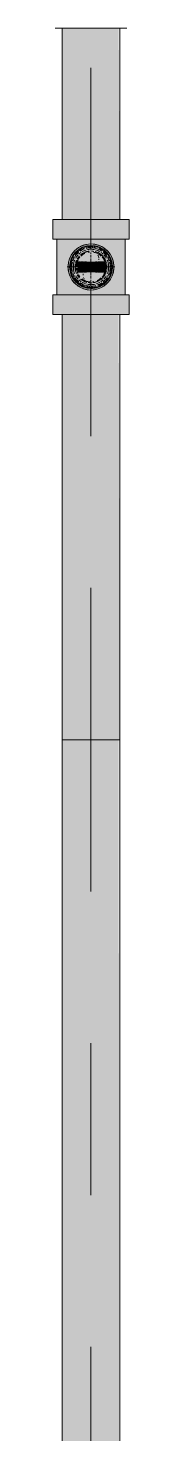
# Model space of a CAD drawing. Header units: millimetres. Extents: x -4000 to 187956, y -58990 to 162485.
# Drawn here: x 14210 to 14290, y 45480 to 46950 of the extents above; entities that cross this region are included whole.
import ezdxf

# ---------------------------------------------------------------- set-up
doc = ezdxf.new("R2010")
doc.units = ezdxf.units.MM
doc.linetypes.add('Dash 1_16_', pattern=[317.5, 158.75, -158.75])
for name, color, linetype, lineweight in [('F-SPRN', 3, 'Continuous', 9), ('P-PIPE', 3, 'Continuous', 9), ('P-PIPE-CNTR', 3, 'Continuous', 9)]:
    doc.layers.add(name, color=color, linetype=linetype, lineweight=lineweight)

# ---------------------------------------------------------------- blocks, each defined once
blk = doc.blocks.new('Sprinkler_Up - DN20-V14-FFS - TANG 1')
at = {"layer": 'F-SPRN', "transparency": 33554534}
for points in [[(-13.5, 0), (-3.9, 0.7), (-1.7, 2.9), (-1.2, 3.5), (-0.6, 4), (0.6, 4), (1.2, 3.5), (1.7, 2.9), (4.6, 0), (22.2, 0), (18, 13.1), (6.9, 21.2), (-6.9, 21.2), (-18, 13.1), (-22.2, 0)], [(0, -16.7), (4.3, -16.1), (11.8, -11.8), (16.1, -4.3), (16.1, 4.3), (11.8, 11.8), (8.3, 14.4), (0, 16.7), (-4.3, 16.1), (-11.8, 11.8), (-16.1, 4.3), (-16.1, -4.3), (-11.8, -11.8), (-8.3, -14.4)], [(0, -15.6), (7.8, -13.5), (13.5, -7.8), (15.1, -4), (15.1, 4), (13.5, 7.8), (7.8, 13.5), (0, 15.6), (-7.8, 13.5), (-11, 11), (-15.1, 4), (-15.1, -4), (-11, -11), (-7.8, -13.5)], [(0, -21.2), (6.9, -21.2), (18, -13.1), (22.2, 0), (3.9, -0.7), (1.7, -2.9), (1.2, -3.5), (0.6, -4), (-0.6, -4), (-1.2, -3.5), (-1.7, -2.9), (-4.6, 0), (-22.2, 0), (-18, -13.1), (-6.9, -21.2)], [(-10.9, -5.5), (-10.9, 5.4), (-14.5, 5.4), (-14.5, -5.5)], [(-7.7, -5.5), (-7.7, 5.4), (-10.9, 5.4), (-10.9, -5.5)], [(0, -5.5), (0, 5.4), (-7.7, 5.4), (-7.7, -5.5)], [(0, 0), (5.7, 0), (2.9, 4.9), (-2.9, 4.9), (-5.7, 0)], [(-2.9, -4.9), (2.9, -4.9), (5.7, 0), (-5.7, 0)], [(-4.6, 0), (4.6, 0), (0, 4.6)], [(0, -4.6), (4.6, 0), (-4.6, 0)], [(0, -2.6), (1.3, 0), (-1.8, 0)], [(-1.3, 0), (1.8, 0), (0, 2.6)], [(7.7, -5.5), (7.7, 5.4), (0, 5.4), (0, -5.5)], [(10.9, -5.5), (10.9, 5.4), (7.7, 5.4), (7.7, -5.5)], [(14.5, -5.5), (14.5, 5.4), (10.9, 5.4), (10.9, -5.5)]]:
    blk.add_hatch(color=1, dxfattribs=at).paths.add_polyline_path(points)
at = {"layer": 'F-SPRN', "color": 1}
for p, q in [((-11.5, 5.4), (-14.5, 5.4)), ((-14.5, 5.4), (-11.3, 5.4)), ((-14.5, 5.4), (-14.5, 3.7)), ((-14.5, 3.3), (-14.5, 0)), ((-11.5, 5.4), (-11.5, 4)), ((-10.9, 1.9), (-10.9, 3.6)), ((-10.8, 5.4), (-8, 5.4)), ((-8.1, 5.4), (-10.8, 5.4)), ((-8.1, 5.4), (-8.1, 2.8)), ((-8.1, 2.5), (-8.1, 0.7)), ((-7.7, 4.8), (-7.7, 2.7)), ((-7.7, 4.8), (-7.7, 2.7)), ((-7.7, 2.1), (-7.7, 0.5)), ((-7.7, 2.1), (-7.7, 0.5)), ((-6.7, 5.4), (-4.7, 5.4)), ((-5.8, 3.8), (-5.8, 2.2)), ((-2.1, 0), (-2.1, 0)), ((-2.1, 0), (-2.1, -0.1)), ((0, 2.1), (-0.1, 2.1)), ((2.1, 0), (2.1, 0.1)), ((2.1, 0), (2.1, 0)), ((4.7, 5.4), (6.5, 5.4)), ((7.7, 5.4), (10.8, 5.4)), ((7.7, 5.2), (7.7, 2.7)), ((7.7, 5.2), (7.7, 2.7)), ((7.7, 2.3), (7.7, 0.5)), ((7.7, 2.3), (7.7, 0.5)), ((10.8, 5.4), (8.1, 5.4)), ((8.1, 5.4), (8.1, 2.8)), ((8.1, 2.5), (8.1, 0.4)), ((10.9, 5.4), (14.5, 5.4)), ((10.9, 3.6), (10.9, 0.2)), ((14.5, 5.4), (11.5, 5.4)), ((11.5, 5.4), (11.5, 4)), ((11.5, 3), (11.5, 0.2)), ((14.5, 5.4), (14.5, -5.5)), ((-14.5, -1.3), (-14.5, -3.7)), ((-11.1, -5.5), (-14.5, -5.5)), ((-14.5, -5.5), (-11.5, -5.5)), ((-10.9, -2.6), (-10.9, -1.3)), ((-10.8, -5.5), (-8.1, -5.5)), ((-7.8, -5.5), (-10.8, -5.5)), ((-8.1, -4.2), (-8.1, -5.5)), ((-7.7, -2.7), (-7.7, -4)), ((-7.7, -2.7), (-7.7, -4)), ((-7, -5.5), (-5.8, -5.5)), ((-4.8, -5.5), (-7, -5.5)), ((-5.8, -2.3), (-5.8, -3.8)), ((0, -2.1), (0.1, -2.1)), ((7, -5.5), (4.8, -5.5)), ((5.8, -2.2), (5.8, -3.8)), ((5.8, -5.5), (7, -5.5)), ((7.7, -0.5), (7.7, -2.3)), ((7.7, -0.5), (7.7, -2.3)), ((7.7, -2.7), (7.7, -5.4)), ((7.7, -2.7), (7.7, -5.4)), ((10.8, -5.5), (7.7, -5.5)), ((8.1, -0.4), (8.1, -2.5)), ((8.1, -2.8), (8.1, -5.5)), ((8.1, -5.5), (10.8, -5.5)), ((10.9, -0.2), (10.9, -3.6)), ((14.5, -5.5), (10.9, -5.5)), ((11.5, -0.2), (11.5, -3)), ((11.5, -4), (11.5, -5.5)), ((11.5, -5.5), (14.5, -5.5))]:
    blk.add_line(p, q, dxfattribs=at)
at = {"layer": 'F-SPRN', "color": 1, "flags": 128}
for points in [[(-0.6, 2), (-0.7, 2), (-0.8, 1.9), (-0.9, 1.9), (-0.9, 1.9), (-1, 1.8), (-1.1, 1.8), (-1.2, 1.7), (-1.2, 1.7), (-1.3, 1.6), (-1.4, 1.6), (-1.4, 1.5), (-1.5, 1.5), (-1.5, 1.4), (-1.6, 1.3), (-1.6, 1.3), (-1.7, 1.2), (-1.7, 1.1), (-1.8, 1.1), (-1.8, 1), (-1.9, 0.9), (-1.9, 0.8), (-1.9, 0.8), (-2, 0.7), (-2, 0.6), (-2, 0.5), (-2, 0.5), (-2, 0.4), (-2.1, 0.3), (-2.1, 0.2), (-2.1, 0.1), (-2.1, 0)], [(-0.5, 2), (-0.6, 2), (-0.6, 2)], [(-0.1, 2.1), (-0.1, 2.1), (-0.2, 2.1), (-0.3, 2.1), (-0.4, 2), (-0.5, 2)], [(2.1, 0.1), (2.1, 0.2), (2.1, 0.2), (2.1, 0.3), (2, 0.4), (2, 0.5), (2, 0.6), (2, 0.7), (1.9, 0.7), (1.9, 0.8), (1.9, 0.9), (1.8, 1), (1.8, 1), (1.8, 1.1), (1.7, 1.2), (1.7, 1.2), (1.6, 1.3), (1.6, 1.4), (1.5, 1.4), (1.4, 1.5), (1.4, 1.5), (1.3, 1.6), (1.3, 1.7), (1.2, 1.7), (1.1, 1.7), (1.1, 1.8), (1, 1.8), (0.9, 1.9), (0.8, 1.9), (0.8, 1.9), (0.7, 2), (0.6, 2), (0.5, 2), (0.4, 2), (0.4, 2), (0.3, 2.1), (0.2, 2.1), (0.1, 2.1), (0, 2.1)], [(-2.1, -0.1), (-2.1, -0.2), (-2.1, -0.2), (-2.1, -0.3)], [(-2.1, -0.3), (-2, -0.4), (-2, -0.5), (-2, -0.6), (-2, -0.7), (-1.9, -0.7), (-1.9, -0.8), (-1.9, -0.9), (-1.8, -1), (-1.8, -1), (-1.8, -1.1), (-1.7, -1.2), (-1.7, -1.2), (-1.6, -1.3), (-1.6, -1.4), (-1.5, -1.4), (-1.4, -1.5), (-1.4, -1.5), (-1.3, -1.6), (-1.3, -1.7), (-1.2, -1.7), (-1.1, -1.7), (-1.1, -1.8), (-1, -1.8), (-0.9, -1.9), (-0.8, -1.9), (-0.8, -1.9), (-0.7, -2), (-0.6, -2), (-0.5, -2), (-0.4, -2), (-0.4, -2), (-0.3, -2.1), (-0.2, -2.1), (-0.1, -2.1), (0, -2.1)], [(0.1, -2.1), (0.1, -2.1), (0.2, -2.1), (0.3, -2.1), (0.4, -2), (0.5, -2), (0.6, -2), (0.6, -2), (0.7, -2), (0.8, -1.9), (0.9, -1.9), (0.9, -1.9), (1, -1.8), (1.1, -1.8), (1.2, -1.7), (1.2, -1.7), (1.3, -1.6), (1.4, -1.6), (1.4, -1.5), (1.5, -1.5), (1.5, -1.4), (1.6, -1.3), (1.6, -1.3), (1.7, -1.2), (1.7, -1.1), (1.8, -1.1), (1.8, -1), (1.9, -0.9), (1.9, -0.8), (1.9, -0.8), (2, -0.7), (2, -0.6), (2, -0.5), (2, -0.5), (2, -0.4), (2.1, -0.3), (2.1, -0.2), (2.1, -0.1), (2.1, 0)]]:
    blk.add_lwpolyline(points, dxfattribs=at)
at = {"layer": 'F-SPRN', "color": 1}
for radius, start, end in [(22.2, 360, 180), (21.9, 126.6942, 143.2701), (21.9, 108.2621, 125.7507), (16.7, 106.5995, 120), (16.7, 106.5995, 120), (21.9, 99.348, 107.901), (16.7, 96.4143, 105), (16.7, 96.4143, 105), (21.9, 90.145, 98.8503), (15.6, 95.5762, 100.6843), (15.6, 95.5762, 100.6843), (16.7, 83.0684, 90), (16.7, 83.0684, 90), (21.9, 72.5583, 89.4624), (15.6, 75.573, 80.5892), (15.6, 75.573, 80.5892), (15.6, 67.5614, 74.5481), (15.6, 67.5614, 74.5481), (16.7, 60, 75), (16.7, 60, 75), (21.9, 54.2493, 71.7379), (21.9, 36.7299, 53.3058), (21.9, 165.6773, 179.2615), (21.9, 144.7698, 164.8151), (16.7, 167.6802, 180), (16.7, 167.6802, 180), (16.7, 155.3879, 164.9693), (16.7, 155.3879, 164.9693), (15.6, 166.4265, 180), (15.6, 166.4265, 180), (15.6, 150.9409, 165), (15.6, 159.6139, 165), (16.7, 136.7213, 149.931), (16.7, 136.7213, 149.931), (15.6, 150.9409, 156.3845), (15.6, 138.4214, 150), (15.6, 138.4214, 150), (16.7, 121.4181, 130.5751), (16.7, 121.4181, 130.5751), (15.6, 120.5262, 133.2078), (15.6, 120.5262, 133.2078), (15.6, 114.4363, 119.9813), (15.6, 114.4363, 119.9813), (4.63, 155.7832, 180), (4.63, 155.7832, 180), (4.63, 109.0192, 138.2703), (4.63, 109.0192, 138.2703), (2.56, 109.0192, 168.8278), (2.56, 109.0192, 168.8278), (2.04, 109.0192, 180), (4.63, 17.9592, 90), (4.63, 17.9592, 90), (3.81, 57.0577, 90), (2.56, 14.5599, 90), (2.56, 14.5599, 90), (2.04, 10.4703, 90), (3.81, 16.1605, 43.8358), (15.6, 60.0187, 65.5637), (15.6, 60.0187, 65.5637), (15.6, 46.7922, 60), (15.6, 46.7922, 60), (16.7, 49.4249, 58.5819), (16.7, 49.4249, 58.5819), (15.6, 30, 41.5786), (15.6, 30, 41.5786), (16.7, 30, 43.2787), (16.7, 30, 43.2787), (15.6, 23.6155, 29.5646), (15.6, 15, 29.5646), (15.6, 15, 20.3861), (16.7, 15, 24.6121), (16.7, 15, 24.6121), (15.6, 360, 13.6618), (15.6, 0, 13.6618), (16.7, 360, 12.3198), (16.7, 0, 12.3198), (21.9, 15.1849, 35.2302), (21.9, 0.7385, 14.3227), (22.2, 180, 360), (21.9, 180.7385, 194.3227), (21.9, 195.1849, 215.2302), (21.9, 216.7299, 233.3058), (16.7, 180, 192.3198), (16.7, 180, 192.3198), (16.7, 195.0307, 204.6121), (16.7, 195.0307, 204.6121), (15.6, 181.9082, 193.6618), (15.6, 181.9082, 193.6618), (15.6, 197.3339, 209.5646), (15.6, 197.3339, 209.5646), (16.7, 210.069, 223.2787), (16.7, 210.069, 223.2787), (15.6, 212.5472, 221.5786), (15.6, 212.5472, 221.5786), (16.7, 229.4249, 238.5819), (16.7, 229.4249, 238.5819), (15.6, 233.795, 240), (15.6, 233.795, 240), (16.7, 240, 255), (16.7, 240, 255), (15.6, 240.0187, 254.5481), (15.6, 240.0187, 254.5481), (4.63, 197.9592, 0), (4.63, 197.9592, 360), (3.81, 196.1605, 360), (2.56, 191.1677, 0), (2.56, 191.1677, 360), (2.04, 190.4703, 0), (16.7, 286.5995, 300), (16.7, 286.5995, 300), (15.6, 294.4363, 299.9813), (15.6, 294.4363, 299.9813), (15.6, 300, 313.2078), (15.6, 300, 313.2078), (16.7, 301.4181, 310.5751), (16.7, 301.4181, 310.5751), (15.6, 318.4214, 330), (15.6, 318.4214, 330), (16.7, 316.7213, 330), (16.7, 316.7213, 330), (21.9, 306.6942, 323.2701), (15.6, 330.4354, 345), (15.6, 330.4354, 336.3845), (15.6, 339.6139, 345), (15.6, 346.3382, 360), (15.6, 346.3382, 360), (16.7, 335.3879, 345), (16.7, 335.3879, 345), (16.7, 347.6802, 360), (16.7, 347.6802, 360), (21.9, 324.7698, 344.8151), (21.9, 345.6773, 359.2615), (21.9, 234.2493, 251.7379), (21.9, 252.5583, 269.4624), (15.6, 255, 267.64), (15.6, 255, 267.64), (16.7, 263.0684, 270), (16.7, 263.0684, 270), (21.9, 270.145, 278.8503), (15.6, 275.5762, 280.6843), (15.6, 275.5762, 280.6843), (16.7, 276.4143, 285), (16.7, 276.4143, 285), (21.9, 279.348, 287.901), (21.9, 288.2621, 305.7507)]:
    blk.add_arc((0, 0), radius, start, end, dxfattribs=at)
blk = doc.blocks.new('Steel_Transition_Threaded_HoaPhat - Standard-V31-FFS - TANG 1')
at = {"layer": 'P-PIPE', "lineweight": 13, "transparency": 33554534}
h = blk.add_hatch(color=1, dxfattribs=at)
h.paths.add_polyline_path([(14250, 46677.7), (14255.8, 46678.5), (14261.3, 46680.7), (14265.9, 46684.3), (14269.5, 46689), (14271.7, 46694.4), (14272.5, 46700.2), (14271.7, 46706.1), (14269.5, 46711.5), (14265.9, 46716.1), (14261.3, 46719.7), (14255.8, 46722), (14250, 46722.7), (14244.2, 46722), (14238.8, 46719.7), (14234.1, 46716.1), (14230.5, 46711.5), (14228.3, 46706.1), (14227.5, 46700.2), (14228.3, 46694.4), (14230.5, 46689), (14234.1, 46684.3), (14238.8, 46680.7), (14244.2, 46678.5)])
h.paths.add_polyline_path([(14250, 46680.1), (14244.8, 46680.8), (14240, 46682.8), (14235.8, 46686), (14232.6, 46690.2), (14230.6, 46695), (14229.9, 46700.2), (14230.6, 46705.4), (14232.6, 46710.3), (14235.8, 46714.4), (14240, 46717.6), (14244.8, 46719.6), (14250, 46720.3), (14255.2, 46719.6), (14260.1, 46717.6), (14264.2, 46714.4), (14267.4, 46710.3), (14269.4, 46705.4), (14270.1, 46700.2), (14269.4, 46695), (14267.4, 46690.2), (14264.2, 46686), (14260.1, 46682.8), (14255.2, 46680.8)])
for points in [[(14250, 46680.1), (14250, 46683.8), (14241.8, 46686), (14235.8, 46692), (14233.6, 46700.2), (14235.8, 46708.4), (14241.8, 46714.4), (14250, 46716.6), (14250, 46720.3), (14244.8, 46719.6), (14240, 46717.6), (14235.8, 46714.4), (14232.6, 46710.3), (14230.6, 46705.4), (14229.9, 46700.2), (14230.6, 46695), (14232.6, 46690.2), (14235.8, 46686), (14240, 46682.8), (14244.8, 46680.8)], [(14250, 46681.7), (14254.8, 46682.4), (14259.3, 46684.2), (14263.1, 46687.2), (14266, 46691), (14267.9, 46695.4), (14268.5, 46700.2), (14267.9, 46705), (14266, 46709.5), (14263.1, 46713.3), (14259.3, 46716.3), (14254.8, 46718.1), (14250, 46718.7), (14245.2, 46718.1), (14240.8, 46716.3), (14236.9, 46713.3), (14234, 46709.5), (14232.1, 46705), (14231.5, 46700.2), (14232.1, 46695.4), (14234, 46691), (14236.9, 46687.2), (14240.8, 46684.2), (14245.2, 46682.4)], [(14250, 46680.1), (14255.2, 46680.8), (14260.1, 46682.8), (14264.2, 46686), (14267.4, 46690.2), (14269.4, 46695), (14270.1, 46700.2), (14269.4, 46705.4), (14267.4, 46710.3), (14264.2, 46714.4), (14260.1, 46717.6), (14255.2, 46719.6), (14250, 46720.3), (14250, 46716.6), (14258.2, 46714.4), (14264.2, 46708.4), (14266.4, 46700.2), (14264.2, 46692), (14258.2, 46686), (14250, 46683.8)]]:
    blk.add_hatch(color=1, dxfattribs=at).paths.add_polyline_path(points)
at = {"layer": 'P-PIPE', "color": 20, "lineweight": 13}
for radius, start, end in [(22.5, 90, 270), (22.5, 90, 270), (20.1, 128.8856, 148.1553), (18.5, 123.4976, 133.2041), (18.5, 123.4976, 133.2041), (20.1, 109.6859, 125.0043), (18.5, 106.819, 120), (18.5, 106.819, 120), (16.4, 107.4657, 111.9681), (20.1, 100.9975, 105), (18.5, 91.4353, 103.2046), (18.5, 91.4353, 103.2046), (16.4, 96.2132, 104.6042), (20.1, 90.5246, 98.5089), (22.5, 15, 90), (22.5, 270, 90), (18.5, 78.0986, 90), (18.5, 78.0986, 90), (20.1, 75.0607, 87.9279), (18.5, 60, 75), (18.5, 60, 75), (16.4, 66.9681, 72.9388), (20.1, 60, 75), (20.1, 54.9957, 60), (18.5, 46.7959, 56.5024), (18.5, 46.7959, 56.5024), (20.1, 45, 51.1144), (20.1, 166.0499, 193.9501), (20.1, 150, 162.7449), (18.5, 166.5939, 193.4061), (18.5, 166.5939, 180), (18.5, 157.6232, 165), (18.5, 157.6232, 165), (16.4, 168.5467, 178.9063), (18.5, 136.4297, 150), (18.5, 136.4297, 150), (16.4, 158.0319, 163.506), (16.4, 143.5463, 150), (16.4, 121.0738, 128.0319), (16.4, 115.1607, 120), (16.4, 50.4733, 56.6389), (16.4, 30, 38.0319), (18.5, 30, 43.5703), (18.5, 30, 43.5703), (20.1, 31.8447, 45), (16.4, 353.5463, 8.0319), (18.5, 15, 22.3768), (18.5, 15, 22.3768), (20.1, 17.2551, 30), (18.5, 346.5939, 13.4061), (18.5, 0, 13.4061), (20.1, 346.0499, 13.9501), (22.5, 0, 15), (20.1, 197.2551, 210), (18.5, 180, 193.4061), (18.5, 195, 202.3768), (18.5, 195, 202.3768), (20.1, 211.8447, 231.1144), (16.4, 184.8393, 191.4533), (18.5, 210, 223.5703), (18.5, 210, 223.5703), (16.4, 210.6635, 216.4537), (18.5, 226.7959, 236.5024), (18.5, 226.7959, 236.5024), (16.4, 230.4733, 236.6389), (16.4, 240, 246.5955), (22.5, 285, 345), (16.4, 293.4045, 300), (18.5, 303.4976, 313.2041), (18.5, 303.4976, 313.2041), (20.1, 308.8856, 328.1553), (18.5, 316.4297, 330), (18.5, 316.4297, 330), (16.4, 338.0319, 342.8691), (18.5, 337.6232, 345), (18.5, 337.6232, 345), (20.1, 330, 342.7449), (18.5, 346.5939, 0), (22.5, 345, 0), (20.1, 234.9957, 255), (18.5, 240, 255), (18.5, 240, 255), (16.4, 250.3629, 255), (20.1, 255.0607, 267.9279), (18.5, 258.0986, 270), (18.5, 258.0986, 270), (16.4, 264.1652, 268.506), (22.5, 270, 285), (20.1, 270.5246, 278.5089), (18.5, 271.4353, 283.2046), (18.5, 271.4353, 283.2046), (16.4, 276.2132, 283.9063), (20.1, 280.9975, 285), (16.4, 287.4657, 291.9681), (18.5, 286.819, 300), (18.5, 286.819, 300), (20.1, 289.6859, 305.0043)]:
    blk.add_arc((14250, 46700.2), radius, start, end, dxfattribs=at)

msp = doc.modelspace()

# ---------------------------------------------------------------- hatches: boundary and pattern name
at = {"layer": 'P-PIPE', "transparency": 33554534}
for points in [[(14219.8, 46749.7), (14250, 46749.7), (14250, 46949.9), (14219.8, 46949.9), (14219.8, 46889.4)], [(14250, 46749.7), (14280.2, 46749.7), (14279.1, 46949.9), (14250, 46949.9), (14250, 46889.4)], [(14239.6, 46729.1), (14250, 46729.1), (14250, 46749.7), (14209.8, 46749.7), (14209.8, 46729.1), (14229.9, 46729.1)], [(14260.4, 46729.1), (14290.2, 46729.1), (14290.2, 46749.7), (14250, 46749.7), (14250, 46729.1)], [(14218.9, 46671.2), (14250, 46671.2), (14250, 46679.1), (14242.6, 46680.4), (14236.4, 46684.1), (14231.7, 46689.6), (14229.2, 46696.5), (14229.2, 46704), (14231.7, 46710.9), (14236.3, 46716.4), (14242.6, 46720.1), (14250, 46721.4), (14250, 46729.1), (14214.1, 46729.1), (14214.1, 46671.2), (14215.3, 46671.2)], [(14250, 46676.1), (14256.2, 46676.9), (14262.1, 46679.4), (14267.1, 46683.2), (14270.9, 46688.2), (14273.3, 46694), (14274.1, 46700.2), (14273.3, 46706.5), (14270.9, 46712.3), (14267.1, 46717.3), (14262.1, 46721.1), (14256.2, 46723.5), (14250, 46724.3), (14243.8, 46723.5), (14237.9, 46721.1), (14233, 46717.3), (14229.1, 46712.3), (14226.7, 46706.5), (14225.9, 46700.2), (14226.7, 46694), (14229.1, 46688.2), (14233, 46683.2), (14237.9, 46679.4), (14243.8, 46676.9)], [(14241.7, 46685.8), (14242.8, 46687.7), (14241.7, 46691.9), (14242.8, 46696.1), (14245.8, 46699.1), (14257.2, 46704.4), (14258.4, 46708.6), (14257.2, 46712.8), (14255.9, 46714.5), (14250, 46716.9), (14241.7, 46714.7), (14235.5, 46708.6), (14233.3, 46700.2), (14235.5, 46691.9), (14238.2, 46688.4)], [(14250, 46683.5), (14258.4, 46685.8), (14261.8, 46688.4), (14266.1, 46695.9), (14266.1, 46704.6), (14261.8, 46712), (14258.4, 46714.7), (14250, 46716.9), (14245.7, 46716.4), (14238.2, 46712), (14233.9, 46704.6), (14233.9, 46695.9), (14238.2, 46688.4), (14241.7, 46685.8)], [(14281.1, 46671.2), (14285.9, 46671.2), (14285.9, 46729.1), (14250, 46729.1), (14250, 46721.4), (14257.4, 46720.1), (14263.7, 46716.4), (14268.3, 46710.9), (14270.8, 46704), (14270.8, 46696.5), (14268.3, 46689.6), (14263.7, 46684.1), (14257.4, 46680.4), (14250, 46679.1), (14250, 46671.2), (14275.4, 46671.2)], [(14239.6, 46650.6), (14250, 46650.6), (14250, 46671.2), (14209.8, 46670.4), (14209.8, 46650.6), (14229.9, 46650.6)], [(14260.4, 46650.6), (14290.2, 46650.6), (14290.2, 46671.2), (14250, 46670.4), (14250, 46650.6)], [(14219.8, 46205.9), (14250, 46205.9), (14250, 46650.6), (14219.8, 46650.6), (14219.8, 46305.4)], [(14250, 46205.9), (14280.2, 46205.9), (14279.1, 46650.6), (14250, 46650.6), (14250, 46305.4)], [(14228.7, 44249.9), (14250, 44249.9), (14250, 46205.9), (14219.8, 46205.9), (14220.9, 44249.9), (14223.9, 44249.9)], [(14257.8, 44249.9), (14280.2, 44249.9), (14279.1, 46205.9), (14250, 46205.9), (14250, 44249.9)]]:
    msp.add_hatch(color=1, dxfattribs=at).paths.add_polyline_path(points)

# ---------------------------------------------------------------- linework, layer by layer
at = {"layer": 'P-PIPE', "color": 20, "lineweight": 13}
for p, q in [((14212.4, 46949.9), (14287.7, 46949.9)), ((14212.4, 46949.9), (14219.6, 46949.9)), ((14219.8, 46949.9), (14219.8, 46749.7)), ((14223.2, 46949.9), (14219.8, 46949.9)), ((14220.6, 46949.9), (14223.4, 46949.9)), ((14223.8, 46949.9), (14276.2, 46949.9)), ((14276.1, 46949.9), (14223.9, 46949.9)), ((14276.6, 46949.9), (14279.4, 46949.9)), ((14280.2, 46949.9), (14276.8, 46949.9)), ((14280.2, 46749.7), (14280.2, 46949.9)), ((14280.4, 46949.9), (14287.7, 46949.9)), ((14209.8, 46749.7), (14209.8, 46729.1)), ((14219.6, 46749.7), (14209.8, 46749.7)), ((14250, 46749.7), (14209.8, 46749.7)), ((14219.8, 46749.7), (14220.9, 46749.7)), ((14221.4, 46749.7), (14278.6, 46749.7)), ((14250, 46749.7), (14221.5, 46749.7)), ((14278.5, 46749.7), (14250, 46749.7)), ((14290.2, 46749.7), (14250, 46749.7)), ((14279.1, 46749.7), (14280.2, 46749.7)), ((14290.2, 46749.7), (14280.4, 46749.7)), ((14290.2, 46729.1), (14290.2, 46749.7)), ((14209.8, 46729.1), (14213.9, 46729.1)), ((14209.8, 46729.1), (14250, 46729.1)), ((14214.1, 46729.1), (14214.1, 46671.2)), ((14215.3, 46729.1), (14239.6, 46729.1)), ((14239.5, 46729.1), (14215.3, 46729.1)), ((14239.5, 46729.1), (14215.3, 46729.1)), ((14240.7, 46729.1), (14250, 46729.1)), ((14250, 46729.1), (14240.7, 46729.1)), ((14250, 46729.1), (14240.7, 46729.1)), ((14250, 46729.1), (14259.3, 46729.1)), ((14250, 46729.1), (14290.2, 46729.1)), ((14259.3, 46729.1), (14250, 46729.1)), ((14259.3, 46729.1), (14250, 46729.1)), ((14260.4, 46729.1), (14284.7, 46729.1)), ((14284.7, 46729.1), (14260.5, 46729.1)), ((14284.7, 46729.1), (14260.5, 46729.1)), ((14285.9, 46671.2), (14285.9, 46729.1)), ((14286.1, 46729.1), (14290.2, 46729.1)), ((14209.8, 46671.2), (14209.8, 46650.6)), ((14213.9, 46671.2), (14209.8, 46671.2)), ((14250, 46671.2), (14209.8, 46671.2)), ((14239.6, 46671.2), (14215.3, 46671.2)), ((14215.3, 46671.2), (14239.5, 46671.2)), ((14215.3, 46671.2), (14239.5, 46671.2)), ((14250, 46671.2), (14240.7, 46671.2)), ((14240.7, 46671.2), (14250, 46671.2)), ((14240.7, 46671.2), (14250, 46671.2)), ((14259.3, 46671.2), (14250, 46671.2)), ((14290.2, 46671.2), (14250, 46671.2)), ((14250, 46671.2), (14259.3, 46671.2)), ((14250, 46671.2), (14259.3, 46671.2)), ((14284.7, 46671.2), (14260.4, 46671.2)), ((14260.5, 46671.2), (14284.7, 46671.2)), ((14260.5, 46671.2), (14284.7, 46671.2)), ((14290.2, 46671.2), (14286.1, 46671.2)), ((14290.2, 46650.6), (14290.2, 46671.2)), ((14209.8, 46650.6), (14219.6, 46650.6)), ((14209.8, 46650.6), (14250, 46650.6)), ((14219.8, 46650.6), (14219.8, 46205.9)), ((14220.9, 46650.6), (14219.8, 46650.6)), ((14221.4, 46650.6), (14221.4, 46650.6)), ((14278.6, 46650.6), (14221.4, 46650.6)), ((14221.5, 46650.6), (14250, 46650.6)), ((14250, 46650.6), (14278.5, 46650.6)), ((14250, 46650.6), (14290.2, 46650.6)), ((14280.2, 46650.6), (14279.1, 46650.6)), ((14280.2, 46205.9), (14280.2, 46650.6)), ((14280.4, 46650.6), (14290.2, 46650.6)), ((14219.8, 46205.9), (14280.2, 46205.9)), ((14219.8, 46205.9), (14219.8, 44249.9)), ((14280.2, 46205.9), (14219.8, 46205.9)), ((14280.2, 44249.9), (14280.2, 46205.9))]:
    msp.add_line(p, q, dxfattribs=at)
for radius, start, end in [(24.1, 90, 195), (24.1, 90, 270), (21.1, 128.0211, 141.8404), (21.1, 120, 125.8689), (21.1, 108.8679, 117.7452), (21.1, 99.731, 105), (21.1, 90, 98.0211), (24.1, 300, 90), (24.1, 270, 90), (21.1, 84.9275, 90), (21.1, 75, 80.6512), (21.1, 54.4236, 65.5764), (21.1, 38.1596, 51.9789), (21.1, 165.7378, 177.9758), (21.1, 158.0211, 165), (21.1, 150, 154.6013), (21.1, 25.3987, 30), (21.1, 15, 21.9789), (21.1, 9.3488, 14.2622), (21.1, 2.0242, 6.9789), (24.1, 195, 270), (21.1, 182.2548, 192.7707), (21.1, 195, 203.0211), (21.1, 205.3987, 210), (21.1, 213.8363, 218.0211), (21.1, 218.1596, 233.0211), (21.1, 317.2293, 321.8404), (21.1, 321.9789, 326.1637), (21.1, 336.9789, 345), (21.1, 345.7378, 351.9292), (21.1, 351.9789, 357.9758), (21.1, 234.1311, 240), (21.1, 242.2293, 251.1321), (21.1, 255, 267.7707), (24.1, 270, 300), (21.1, 270, 276.9789), (21.1, 279.731, 285), (21.1, 291.9789, 305.8689), (21.1, 306.9789, 315)]:
    msp.add_arc((14250, 46700.2), radius, start, end, dxfattribs=at)
at = {"layer": 'P-PIPE', "color": 1}
for centre, radius, start, end in [((14250, 46708.6), 8.35, 69.0027, 79.2369), ((14250, 46700.2), 16.7, 170.1108, 177.203), ((14250, 46700.2), 16.7, 157.579, 164.2722), ((14250, 46708.6), 8.35, 316.3183, 330), ((14250, 46708.6), 8.35, 20.1285, 29.0413), ((14250, 46708.6), 8.35, 8.0385, 17.9918), ((14250, 46708.6), 8.35, 352.2824, 1.6717), ((14250, 46700.2), 16.7, 46.0317, 57.203), ((14250, 46700.2), 16.7, 39.3092, 45.2846), ((14250, 46700.2), 16.7, 32.3031, 39.2955), ((14250, 46700.2), 16.7, 23.314, 31.0974), ((14250, 46700.2), 16.7, 16.9375, 22.421), ((14250, 46700.2), 16.7, 4.3093, 9.8892), ((14250, 46700.2), 16.7, 182.797, 189.8892), ((14250, 46700.2), 16.7, 190.2154, 195.2487), ((14250, 46700.2), 16.7, 231.8726, 237.203), ((14250, 46691.9), 8.35, 172.0327, 181.5407), ((14250, 46691.9), 8.35, 199.9004, 209.0413), ((14250, 46691.9), 8.35, 131.0366, 150), ((14250, 46691.9), 8.35, 226.6998, 237.8461), ((14250, 46691.9), 8.35, 115.6806, 125.5287), ((14250, 46691.9), 8.35, 100.6842, 114.0387), ((14250, 46691.9), 8.35, 90, 100.6842), ((14250, 46708.6), 8.35, 270, 280.6842), ((14250, 46700.2), 16.7, 308.1274, 313.9683), ((14250, 46700.2), 16.7, 314.7154, 320.6908), ((14250, 46700.2), 16.7, 328.9026, 336.686), ((14250, 46700.2), 16.7, 337.2636, 343.0625), ((14250, 46691.9), 8.35, 249.0027, 259.2369), ((14250, 46700.2), 16.7, 264.6626, 273.5288)]:
    msp.add_arc(centre, radius, start, end, dxfattribs=at)
at = {"layer": 'P-PIPE-CNTR', "color": 1, "linetype": 'Dash 1_16_'}
for p, q in [((14250, 46749.7), (14250, 46949.9)), ((14250, 46749.7), (14250, 46949.9)), ((14250, 46722.7), (14250, 46725.2)), ((14250, 46721.4), (14250, 46722.7)), ((14250, 46718.7), (14250, 46720.3)), ((14250, 46713.7), (14250, 46715.3)), ((14250, 46710), (14250, 46712.7)), ((14250, 46705.6), (14250, 46709.2)), ((14250, 46702.8), (14250, 46704.4)), ((14250, 46700.2), (14250, 46702.3)), ((14225, 46700.2), (14227.5, 46700.2)), ((14227.8, 46700.2), (14231.5, 46700.2)), ((14231.5, 46700.2), (14233.3, 46700.2)), ((14236.9, 46700.2), (14240.4, 46700.2)), ((14240.4, 46700.2), (14242.3, 46700.2)), ((14245.4, 46700.2), (14247.6, 46700.2)), ((14248.7, 46700.2), (14250, 46700.2)), ((14250, 46698.2), (14250, 46700.2)), ((14250, 46700.2), (14251.3, 46700.2)), ((14250, 46696.1), (14250, 46697.7)), ((14250, 46691.2), (14250, 46694.8)), ((14250, 46688.3), (14250, 46690.5)), ((14250, 46685.1), (14250, 46686.6)), ((14251.8, 46700.2), (14254.6, 46700.2)), ((14255.7, 46700.2), (14263.5, 46700.2)), ((14266.4, 46700.2), (14268.5, 46700.2)), ((14268.5, 46700.2), (14272.2, 46700.2)), ((14272.5, 46700.2), (14275, 46700.2)), ((14250, 46682.4), (14250, 46683.6)), ((14250, 46680.1), (14250, 46681.7)), ((14250, 46677.7), (14250, 46679.1)), ((14250, 46675.2), (14250, 46677.7)), ((14250, 46205.9), (14250, 46650.6)), ((14250, 46205.9), (14250, 46650.6)), ((14250, 46205.9), (14250, 44249.9)), ((14250, 46205.9), (14250, 44249.9))]:
    msp.add_line(p, q, dxfattribs=at)
at = {"layer": 'P-PIPE-CNTR', "color": 20, "lineweight": 13}
for p, q in [((14250, 46749.7), (14250, 46724.3)), ((14250, 46724.3), (14250, 46722.7)), ((14250, 46722.7), (14250, 46721.4)), ((14250, 46720.3), (14250, 46718.7)), ((14250, 46715.3), (14250, 46713.7)), ((14250, 46712.7), (14250, 46710)), ((14250, 46709.1), (14250, 46705.6)), ((14250, 46704.4), (14250, 46702.8)), ((14250, 46702.3), (14250, 46700.2)), ((14250, 46700.2), (14250, 46698.2)), ((14250, 46697.7), (14250, 46696.1)), ((14250, 46693.8), (14250, 46691.2)), ((14250, 46690.5), (14250, 46688.3)), ((14250, 46686.6), (14250, 46685.1)), ((14250, 46683.5), (14250, 46682.4)), ((14250, 46681.7), (14250, 46680.1)), ((14250, 46679.1), (14250, 46677.8)), ((14250, 46676.1), (14250, 46671.2)), ((14250, 46670.4), (14250, 46650.6))]:
    msp.add_line(p, q, dxfattribs=at)

# ---------------------------------------------------------------- block references
at = {"layer": 'F-SPRN', "color": 1}
msp.add_blockref('Sprinkler_Up - DN20-V14-FFS - TANG 1', (14250, 46700.2), dxfattribs=at)
at = {"layer": 'P-PIPE', "color": 20, "lineweight": 13}
msp.add_blockref('Steel_Transition_Threaded_HoaPhat - Standard-V31-FFS - TANG 1', (0, 0), dxfattribs=at)

doc.saveas('drawing.dxf')
